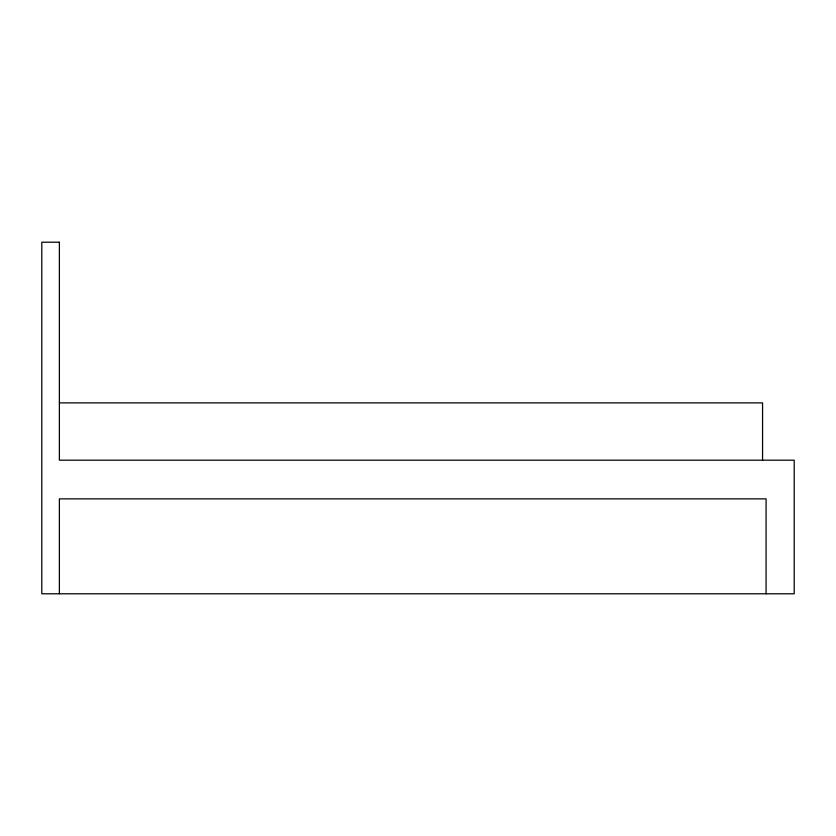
<?xml version="1.0" encoding="UTF-8"?>
<svg xmlns="http://www.w3.org/2000/svg" width="836" height="836" viewBox="0 0 836 836"><rect width="100%" height="100%" fill="white"/><g stroke="black" fill="none" stroke-linecap="round" stroke-linejoin="round"><path stroke-width="1.25" d="M59.377 402.879L762.557 402.879L762.557 460.187M766.069 593.79L766.069 498.862L59.377 498.862L59.377 593.79M59.377 242.21L41.8 242.21L41.8 593.79L794.2 593.79L794.2 460.187L59.377 460.187L59.377 242.21"/></g></svg>
